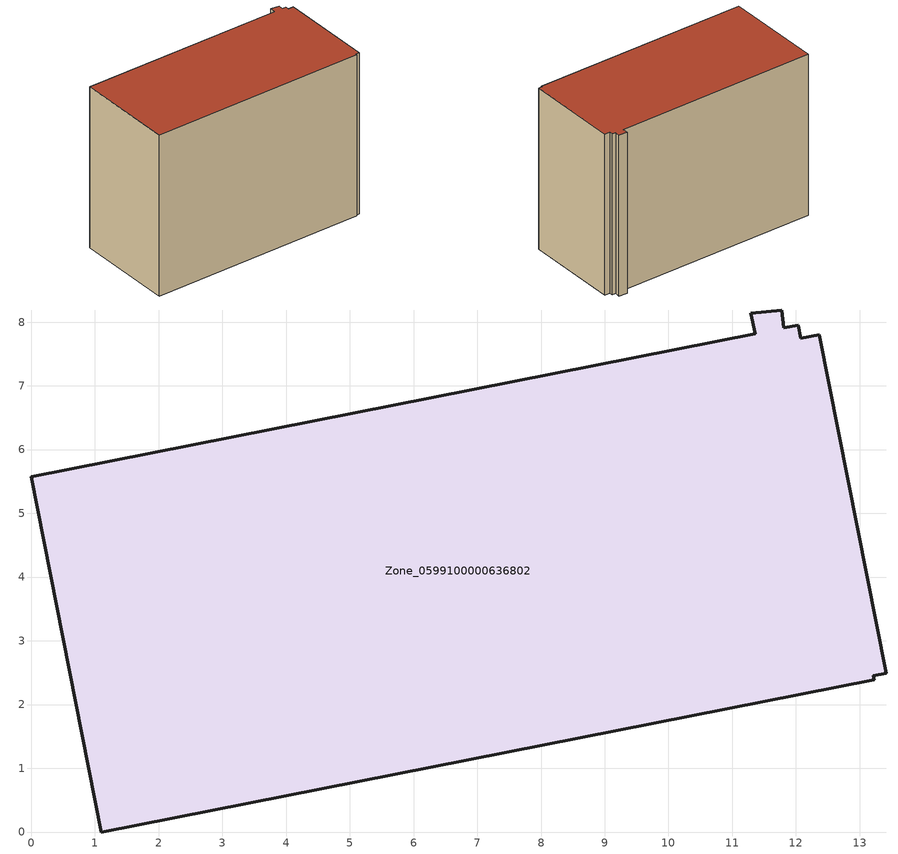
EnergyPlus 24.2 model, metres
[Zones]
Zone_0599100000636802
 floor ground (C_G): 13.23,2.39 1.1,0 0,5.57 11.36,7.82 11.29,8.14 11.78,8.19 11.81,7.91 12.03,7.95 12.08,7.74 12.37,7.8 13.42,2.49 13.21,2.45 z0
 wall outside (C_F): 1.1,0 13.23,2.39 13.21,2.45 13.42,2.49 12.37,7.8 12.08,7.74 12.03,7.95 11.81,7.91 11.78,8.19 11.29,8.14 11.36,7.82 0,5.57 1.1,0 z0:9.45
 roof outside (C_R): 13.21,2.45 13.42,2.49 12.37,7.8 12.08,7.74 12.03,7.95 11.81,7.91 11.78,8.19 11.29,8.14 11.36,7.82 0,5.57 1.1,0 13.23,2.39 z9.45
[BUILDING]
Pand.0599100000636802: North Axis=0; Terrain=City; Loads Convergence Tolerance Value=0.04; Temperature Convergence Tolerance Value=0.4; Solar Distribution=FullExterior; Maximum Number of Warmup Days=25; Minimum Number of Warmup Days=1
[Site:Location]
Rotterdam.The.Hague.AP_ZH_NLD Design_Conditions: Latitude=51.96; Longitude=4.45; Time Zone=1; Elevation=-4.5
[SITE:GROUNDTEMPERATURE:BUILDINGSURFACE]
18, 18, 18, 18, 18, 18, 18, 18, 18, 18, 18, 18
[MATERIAL] Thermal Absorptance=0.9; Solar Absorptance=0.7; Visible Absorptance=0.7
Name | Roughness | Thickness | Conductivity | Density | Specific Heat
G.TC.1992-2005 | MediumSmooth | 0.15 | 0.06 | 540 | 1210
F.TC.1992-2005 | Rough | 0.3 | 0.12 | 1920 | 840
R.TC.1992-2005 | MediumRough | 0.2 | 0.08 | 1500 | 1000
[CONSTRUCTION]
C_G: G.TC.1992-2005
C_F: F.TC.1992-2005
C_R: R.TC.1992-2005
[ZONE]
Zone_0599100000636802: Type=1; Multiplier=1; Ceiling Height=Autocalculate; Volume=Autocalculate; Floor Area=autocalculate; Part of Total Floor Area=Yes
[ZONEINFILTRATION:DESIGNFLOWRATE]
Infil_Zone_0599100000636802: Zone or ZoneList or Space or SpaceList=Zone_0599100000636802; Schedule=AlwaysOn; Design Flow Rate Calculation Method=Flow/Area; Flow Rate per Floor Area=0.0015; Constant Term Coefficient=1; Temperature Term Coefficient=0; Velocity Term Coefficient=0; Velocity Squared Term Coefficient=0
[HVACTEMPLATE:ZONE:IDEALLOADSAIRSYSTEM]
Zone_0599100000636802: Maximum Heating Supply Air Temperature=50; Minimum Cooling Supply Air Temperature=13; Maximum Heating Supply Air Humidity Ratio=0.0156; Minimum Cooling Supply Air Humidity Ratio=0.0077; Heating Limit=NoLimit; Cooling Limit=NoLimit; Dehumidification Control Type=ConstantSensibleHeatRatio; Cooling Sensible Heat Ratio=0.7; Dehumidification Setpoint=60; Humidification Control Type=None; Humidification Setpoint=30; Outdoor Air Method=None; Outdoor Air Flow Rate per Person=0.00944; Outdoor Air Flow Rate per Zone Floor Area=0; Outdoor Air Flow Rate per Zone=0; Demand Controlled Ventilation Type=None; Outdoor Air Economizer Type=NoEconomizer; Heat Recovery Type=None; Sensible Heat Recovery Effectiveness=0.7; Latent Heat Recovery Effectiveness=0.65
[ZONECONTROL:THERMOSTAT]
ThermostatControl_Zone_0599100000636802: Zone or ZoneList=Zone_0599100000636802; Control Type Schedule=DualSetpointControlType; Control 1=Thermostat_Zone_0599100000636802; Temperature Difference Between Cutout And Setpoint=0
[THERMOSTATSETPOINT:DUALSETPOINT]
Thermostat_Zone_0599100000636802: Heating Setpoint Temperature Schedule=HeatingSetpoint_Zone_0599100000636802; Cooling Setpoint Temperature Schedule=CoolingSetpoint_Zone_0599100000636802
[SCHEDULE:COMPACT]
HeatingSetpoint_Zone_0599100000636802: Through: 12/31, For: AllDays, Until: 24:00, 21
CoolingSetpoint_Zone_0599100000636802: Through: 12/31, For: AllDays, Until: 24:00, 24
DualSetpointControlType: Through: 12/31, For: AllDays, Until: 24:00, 4
AlwaysOn: Through: 12/31, For: AllDays, Until: 24:00, 1
